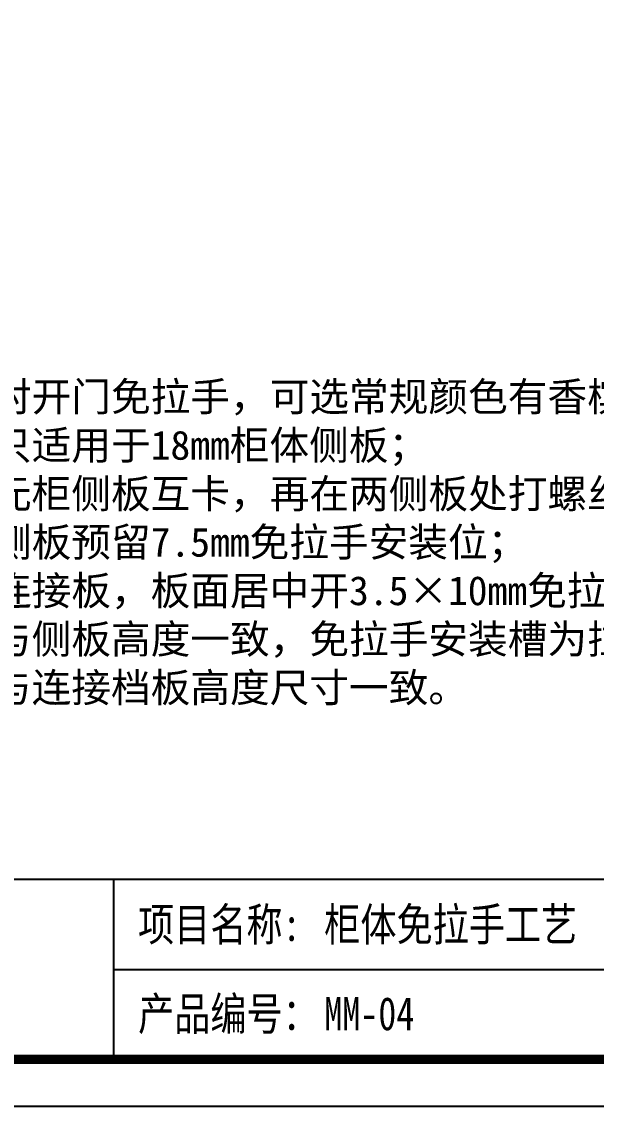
# Model space of a CAD drawing. Header units: millimetres. Extents: x 0 to 1097966, y -63096 to 223085.
# Drawn here: x 338068 to 338150.9, y -60205.1 to -60048.8 of the extents above; entities that cross this region are included whole.
import ezdxf

# ---------------------------------------------------------------- set-up
doc = ezdxf.new("R2010")
doc.units = ezdxf.units.MM
doc.layers.add('DZ-文字说明', color=1, linetype='Continuous')
doc.styles.add('DZ-宋体2.5', font='', dxfattribs={"width": 0.8, "height": 2.5})
doc.styles.add('宋体', font='')
doc.styles.get('DZ-宋体2.5').set_extended_font_data('SimSun')
doc.styles.get('宋体').set_extended_font_data('SimSun')

msp = doc.modelspace()

# ---------------------------------------------------------------- linework, layer by layer
msp.add_lwpolyline([(337985.218, -60205.138), (338552.218, -60205.138), (338552.218, -59804.188), (337985.218, -59804.188)], close=True)
at = {"const_width": 1.35}
msp.add_lwpolyline([(337991.968, -60198.388), (338545.468, -60198.388), (338545.468, -59810.938), (337991.968, -59810.938)], close=True, dxfattribs=at)
at = {"layer": 'DZ-文字说明', "color": 7}
for p, q in [((338081.299, -60198.388), (338081.299, -60172.411)), ((338081.299, -60185.4), (338545.468, -60185.4))]:
    msp.add_line(p, q, dxfattribs=at)
msp.add_lwpolyline([(337991.968, -60172.411), (338545.468, -60172.411), (338545.468, -60198.388), (337991.968, -60198.388)], close=True, dxfattribs=at)

# ---------------------------------------------------------------- texts
at = {"style": 'DZ-宋体2.5', "width": 0.8}
for s, p in [('项目名称:', (338084.813, -60181.305)), ('产品编号：', (338084.813, -60194.18))]:
    msp.add_text(s, height=4.7732, dxfattribs=at).set_placement(p)
at = {"insert": (338015.155, -60117.058), "char_height": 4.19232, "width": 369.85571, "attachment_point": 4, "style": '宋体'}
msp.add_mtext('\\P工艺标准：{\\H1.41352x; }\\P1、适用于橱柜高柜对开门免拉手，可选常规颜色有香槟金、哑黑；\\P2、此款柜体免拉手只适用于18mm柜体侧板；{\\H1.45383x; }\\P3、免拉手靠两侧单元柜侧板互卡，再在两侧板处打螺丝固定，两侧单元柜侧板间的距离30mm；\\P4、门板与开门处的侧板预留7.5mm免拉手安装位；\\P5、两侧板间加一条连接板，板面居中开3.5×10mm免拉手安装卡槽；\\P6、连接板高度尺寸与侧板高度一致，免拉手安装槽为拉通槽；\\P7、免拉手长度尺寸与连接档板高度尺寸一致。', dxfattribs=at)
at = {"color": 2, "style": 'DZ-宋体2.5', "width": 0.8}
for tag, p in [('柜体免拉手工艺', (338111.646, -60181.305)), ('MM-04', (338111.646, -60194.163))]:
    msp.add_attdef(tag, p, '', height=4.773, dxfattribs=at)

doc.saveas('drawing.dxf')
